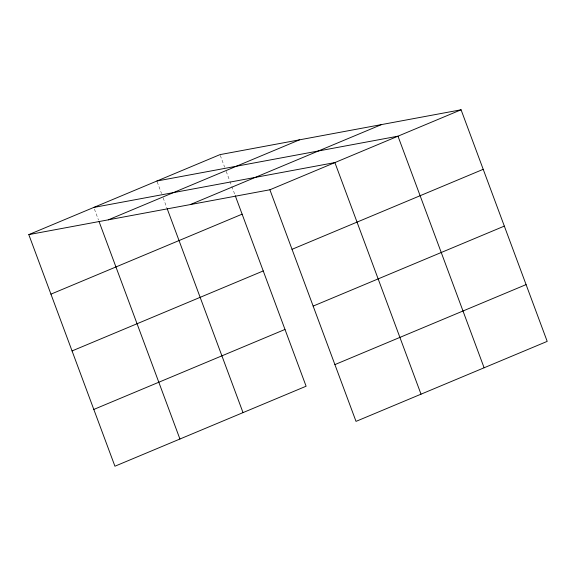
<?xml version="1.0" encoding="UTF-8"?>
<svg xmlns="http://www.w3.org/2000/svg" width="576" height="576" viewBox="0 0 576 576"><rect width="100%" height="100%" fill="white"/><g stroke="black" fill="none" stroke-linecap="round" stroke-linejoin="round"><path stroke-width="0.43" stroke-dasharray="2.88 2.16" d="M220.291 155.462L224.654 167.206M226.217 171.396L229.644 180.619M229.961 181.462L231.516 185.652M231.833 186.487L234.95 194.875M157.205 181.865L161.568 193.601M163.13 197.798L166.867 207.857M94.428 209.102L98.482 220.003"/><path stroke-width="0.86" d="M28.8 234.619L219.982 154.627L461.074 109.786L547.2 341.381L356.018 421.373L269.892 189.778L28.8 234.619L114.926 466.214L306.108 386.222L235.26 195.718M108.36 219.823L299.542 139.824M190.332 204.574L381.514 124.582M269.892 189.778L461.074 109.786M50.94 294.156L242.122 214.164M292.032 249.314L483.214 169.322M72.058 350.935L263.239 270.943M313.15 306.094L504.331 226.102M93.816 409.435L284.99 329.443M334.908 364.594L526.082 284.602M156.888 181.022L397.98 136.181L484.114 367.776M93.802 207.425L334.894 162.583L421.02 394.178M167.184 208.699L243.022 412.618M99.101 221.681L179.928 439.02"/></g></svg>
